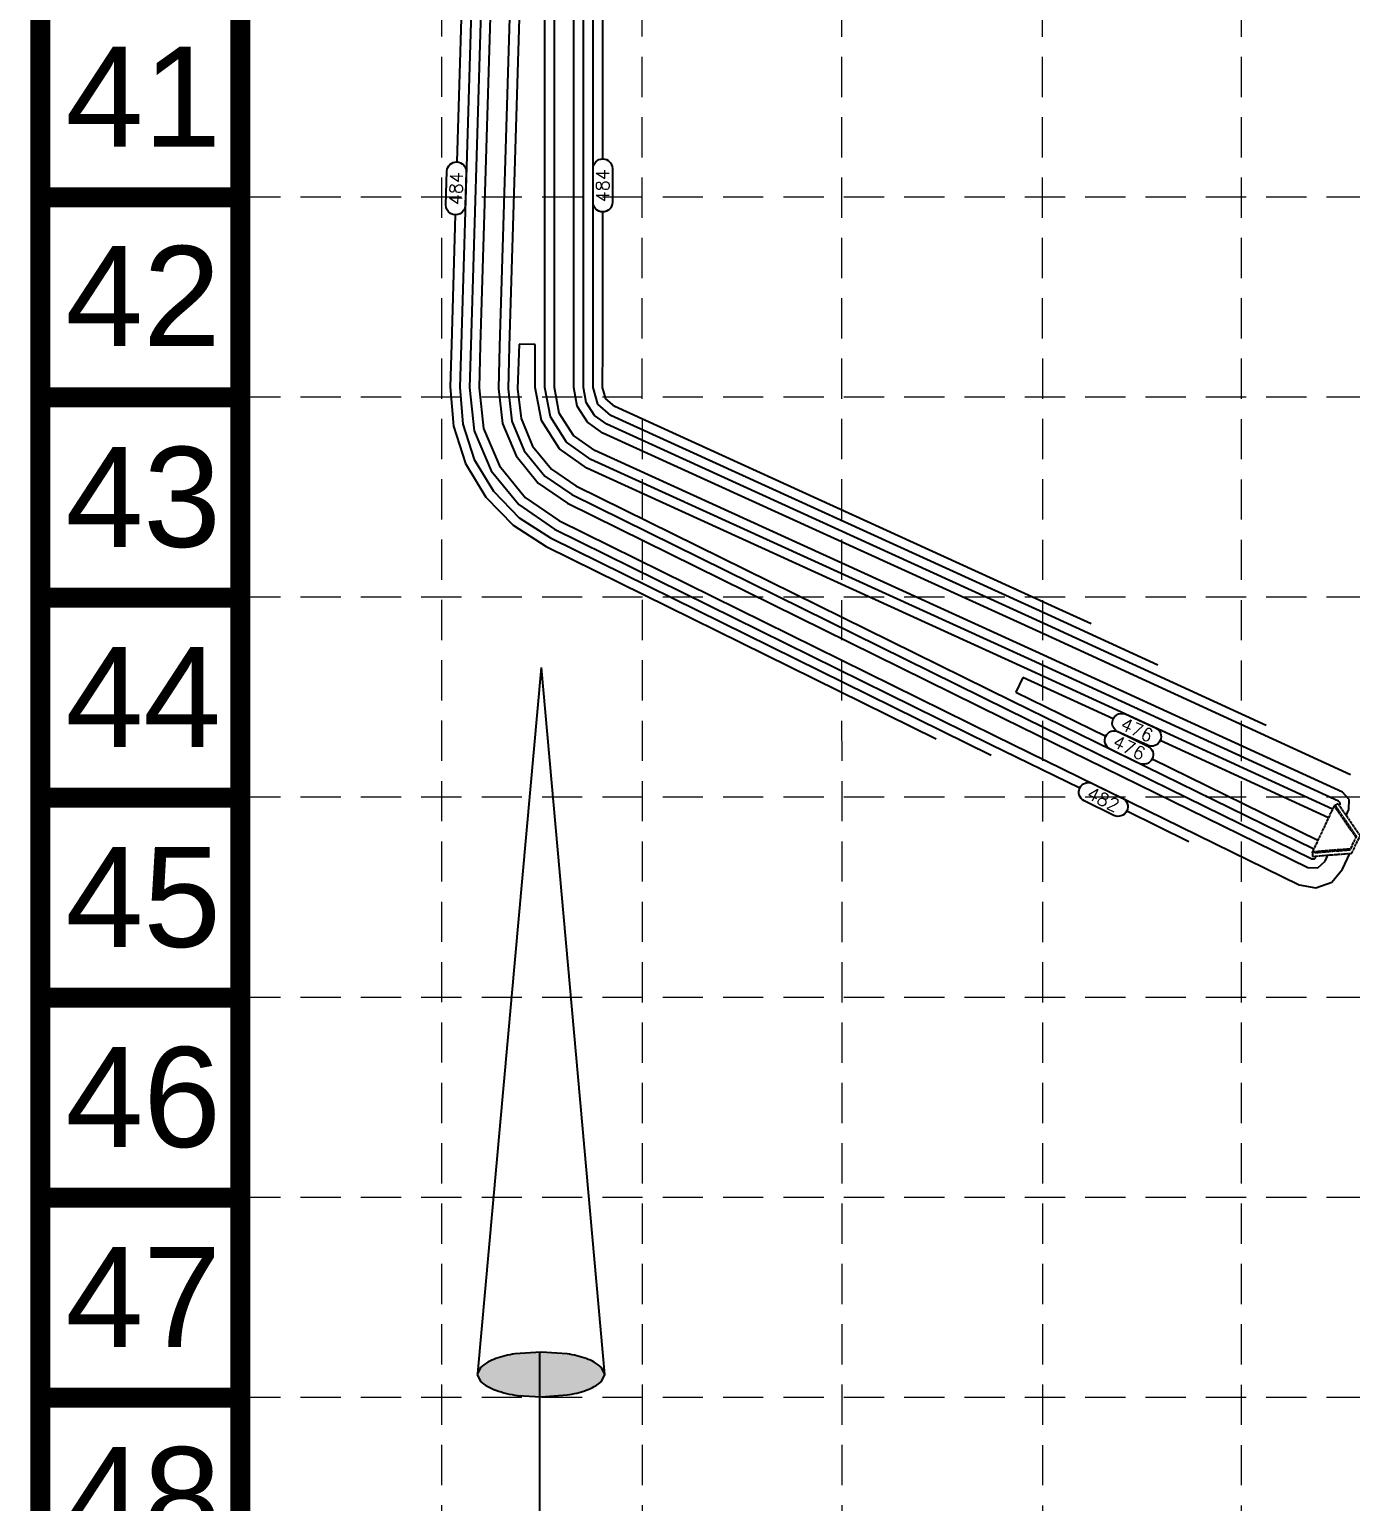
# Model space of a CAD drawing. Header units: inches. Extents: x 2412594 to 2415086, y 7034205 to 7038188.
# Drawn here: x 2412594.1 to 2413004.6, y 7035169.7 to 7035627 of the extents above; entities that cross this region are included whole.
import ezdxf
from ezdxf.enums import TextEntityAlignment as Align

# ---------------------------------------------------------------- set-up
doc = ezdxf.new("R2010")
doc.units = ezdxf.units.IN
doc.header["$MEASUREMENT"] = 0
doc.linetypes.add('2752-06.112 Base Storm$0$CNTRLN', pattern=[1.125, 0.75, -0.125, 0.125, -0.125])
doc.linetypes.add('HIDDEN', pattern=[0.375, 0.25, -0.125])
for name, color, linetype in [('BASE', 7, 'Continuous'), ('GRID', 254, 'HIDDEN'), ('NARROW', 7, 'Continuous'), ('P-CNTR-1', 1, 'Continuous'), ('STORM', 5, '2752-06.112 Base Storm$0$CNTRLN')]:
    doc.layers.add(name, color=color, linetype=linetype)
doc.styles.get("Standard").update_dxf_attribs({"font": 'ARIAL.TTF'})

# ---------------------------------------------------------------- blocks, each defined once
blk = doc.blocks.new('North Arrow')
at = {"layer": 'NARROW'}
for p, q in [((0, 0), (22.36344290151465, 2.002084736559482)), ((0, 0), (22.3340256442134, -2.022002755547874)), ((21.65859055236069, -0.04755806894536363), (21.65587945617517, -0.04755806894536363)), ((31.2002493849468, -0.04755806894536363), (21.65859055236069, -0.04755806894536363))]:
    blk.add_line(p, q, dxfattribs=at)
blk.add_lwpolyline([(22.36469003275943, -2.029144276148145), (22.58571216360451, -1.926685835660464, 0.09157658552841703), (22.86600292222374, -1.437143250313966, 0.04830551554414139), (23.03449076013294, -0.7510674610057322), (23.07365352004581, -0.007926344824227272), (23.0138871940153, 0.8191116749912908, 0.04830551554426889), (22.86600292222374, 1.421290560665511, 0.0915765855283463), (22.58571216360451, 1.91083314601201), (22.36469003275943, 2.01329158649969), (22.14366790191434, 1.91083314601201, 0.09157658552851158), (21.86337714329511, 1.421290560665511, 0.04830551554418233), (21.71549287155813, 0.8191116749912908), (21.65572654552761, -0.007926344824227272), (21.71549287155813, -0.8349643646397453, 0.04830551554422624), (21.86337714329511, -1.437143250313966, 0.09157658552816902), (22.14366790191434, -1.926685835660464)], format="xyb", close=True, dxfattribs=at)
for points in [[(23.01902749208239, 0.7489697719211108), (21.85494459723486, 1.41965102062386), (22.86773874044229, 1.437300527177285), (22.14491470462235, 1.910307302568981)], [(22.86773874044229, 1.437300527177285), (22.14491470462235, 1.910307302568981), (22.58617356370451, 1.910307302568981), (22.35503797086494, 2.002084736559482)], [(23.06525461068304, -0.04525802260104683), (21.71626324154204, 0.8195677980802429), (23.01902749208239, 0.7489697719211108), (21.85494459723486, 1.41965102062386)], [(23.02743242273209, -0.7618279882990464), (21.67003612299595, -0.04525802260104683), (23.06525461068304, -0.04525802260104683), (21.71626324154204, 0.8195677980802429)], [(22.86773874044229, -1.439569039612252), (21.72466817219174, -0.8747848301754857), (23.02743242273209, -0.7618279882990464), (21.67003612299595, -0.04525802260104683)], [(22.5777686330548, -1.930225321557373), (21.86334952788457, -1.446628842222708), (22.86773874044229, -1.439569039612252), (21.72466817219174, -0.8747848301754857)], [(22.36344290151465, -2.014942952937417), (22.14491470462235, -1.930225321557373), (22.5777686330548, -1.930225321557373), (21.86334952788457, -1.446628842222708)]]:
    blk.add_solid(points, dxfattribs=at)

msp = doc.modelspace()

# ---------------------------------------------------------------- linework, layer by layer
at = {"layer": 'BASE', "const_width": 6.214654172077632}
for points in [[(2415083.349933936, 7034207.820785789), (2415083.349933936, 7038185.199455918), (2412597.488265105, 7038185.199455918), (2412597.488265105, 7034207.820785789)], [(2415021.203392216, 7034269.967327509), (2415021.203392216, 7038123.052914198), (2412659.634806826, 7038123.052914198), (2412659.634806826, 7034269.967327509)]]:
    msp.add_lwpolyline(points, close=True, dxfattribs=at)
for points in [[(2412659.387976829, 7035574.863398788), (2412597.241435108, 7035574.863398788)], [(2412659.387976829, 7035512.716857066), (2412597.241435108, 7035512.716857066)], [(2412659.387976829, 7035450.570315346), (2412597.241435108, 7035450.570315346)], [(2412659.387976829, 7035388.423773625), (2412597.241435108, 7035388.423773625)], [(2412659.387976829, 7035326.277231905), (2412597.241435108, 7035326.277231905)], [(2412659.387976829, 7035264.130690183), (2412597.241435108, 7035264.130690183)], [(2412659.387976829, 7035201.984148463), (2412597.241435108, 7035201.984148463)]]:
    msp.add_lwpolyline(points, dxfattribs=at)
at = {"layer": 'GRID', "color": 252, "linetype": 'HIDDEN', "lineweight": 0, "ltscale": 50}
for p, q in [((2412722.348651792, 7034518.562239076), (2412722.012322729, 7038120.717931996)), ((2412784.758820191, 7034518.552426892), (2412783.986123521, 7038120.689945179)), ((2412846.719363884, 7034518.542685399), (2412846.14669378, 7038120.526176102)), ((2412909.19693964, 7034518.532862618), (2412908.212558972, 7038120.430005773)), ((2412970.776981744, 7034518.523180948), (2412970.51457153, 7038120.910646903)), ((2412659.634806826, 7035575.044703646), (2415021.203392216, 7035575.044703646)), ((2412659.634806826, 7035512.898161924), (2415021.203392216, 7035512.898161924)), ((2412659.634806826, 7035450.751620204), (2415021.203392216, 7035450.751620204)), ((2412659.634806826, 7035388.605078483), (2415021.203392216, 7035388.605078483)), ((2412659.634806826, 7035326.458536763), (2415021.203392216, 7035326.458536763)), ((2412659.634806826, 7035264.311995042), (2415021.203392216, 7035264.311995042)), ((2412659.634806826, 7035202.165453321), (2415021.203392216, 7035202.165453321))]:
    msp.add_line(p, q, dxfattribs=at)
at = {"layer": 'P-CNTR-1', "color": 35, "extrusion": (0.9995425566389771, -0.03024363515877675, 0), "elevation": 2198841.554803785}
msp.add_lwpolyline([(7105481.087371933, 484.0000000000003), (7105337.157668916, 484.0000000000003)], dxfattribs=at)
at = {"layer": 'P-CNTR-1', "color": 35, "extrusion": (0.9995425566387398, -0.03024363516662369, 0), "elevation": 2198844.554748006}
msp.add_lwpolyline([(7105481.08739424, 483.0000000000005), (7105280.362328717, 483.0000000000005)], dxfattribs=at)
at = {"layer": 'P-CNTR-1', "color": 35}
for points, elevation in [([(2412737.28422231, 7035729.589014471), (2412731.213586061, 7035528.956410561)], 482), ([(2412763.229221031, 7035528.423850443), (2412763.27882691, 7035729.147625876)], 481), ([(2412766.229220779, 7035528.422462806), (2412766.278826817, 7035729.146879427)], 482), ([(2412772.243655265, 7035586.829007449), (2412772.278826632, 7035729.14538653)], 484), ([(2412726.435709345, 7035569.437949317), (2412725.216291615, 7035529.136579823)], 484), ([(2412740.20952773, 7035528.686156633), (2412739.817170193, 7035515.531963693)], 479), ([(2412743.208174953, 7035528.596071972), (2412742.815836557, 7035515.442520779)], 478), ([(2412751.220673584, 7035515.796079397), (2412751.229755727, 7035529.218108831)], 477), ([(2412733.819837464, 7035515.710849521), (2412735.248230601, 7035503.123988695)], 481), ([(2412739.817170193, 7035515.531963693), (2412741.052970997, 7035504.642207697)], 479), ([(2412745.814502922, 7035515.353077864), (2412746.857711393, 7035506.1604267)], 477), ([(2412755.973399841, 7035506.67737107), (2412754.220672898, 7035515.794049419)], 478), ([(2412764.329538903, 7035510.02026502), (2412763.220670837, 7035515.787959487)], 481), ([(2412767.114918591, 7035511.134563004), (2412766.22067015, 7035515.785929509)], 482), ([(2412763.163080566, 7035500.9379465), (2412758.758779528, 7035507.791669053)], 479), ([(2412767.504732674, 7035505.079209226), (2412764.329538903, 7035510.02026502)], 481), ([(2412769.675558729, 7035507.14984059), (2412767.114918591, 7035511.134563004)], 482), ([(2412773.534925404, 7035504.40390186), (2412769.675558729, 7035507.14984059)], 482), ([(2412774.779503456, 7035507.133558518), (2412770.72858955, 7035510.641646759)], 483), ([(2412912.774029179, 7035447.512522457), (2412776.024081509, 7035509.863215176)], 484), ([(2412725.852618211, 7035503.82398261), (2412729.608118162, 7035492.217803677)], 484), ([(2412732.345860403, 7035502.364879194), (2412737.594443558, 7035489.903443431)], 482), ([(2412735.248230601, 7035503.123988695), (2412740.165324294, 7035491.44959098)], 481), ([(2412746.857711393, 7035506.1604267), (2412750.448847236, 7035497.634181177)], 477), ([(2412772.290347352, 7035501.674245202), (2412767.504732674, 7035505.079209226)], 481), ([(2412910.405013984, 7035441.998431285), (2412773.534925404, 7035504.40390186)], 482), ([(2412769.801191247, 7035496.214931886), (2412763.163080566, 7035500.9379465)], 479), ([(2412745.307085765, 7035494.541886078), (2412752.234782706, 7035486.049477448)], 479), ([(2412906.662360809, 7035433.813527907), (2412769.801191247, 7035496.214931886)], 479), ([(2412737.594443558, 7035489.903443431), (2412746.141602121, 7035479.425796418)], 482), ([(2412756.296903095, 7035490.465264801), (2412763.927982315, 7035485.234610034)], 477), ([(2412904.167258692, 7035428.356925656), (2412767.312035142, 7035490.755618569)], 477), ([(2412752.234782706, 7035486.049477448), (2412761.274676551, 7035479.853163339)], 479), ([(2412738.272939806, 7035483.593204674), (2412746.288365291, 7035475.326441382)], 483), ([(2412748.172662316, 7035481.633690095), (2412758.621370786, 7035474.471716644)], 481), ([(2412757.294717904, 7035471.780993297), (2412892.83267994, 7035404.954417407)], 482), ([(2412754.64141214, 7035466.399546602), (2412875.827329914, 7035406.649202054)], 484), ([(2412923.985084333, 7035442.371683323), (2412912.774029179, 7035447.512522457)], 484), ([(2413002.075816841, 7035390.058778059), (2412906.662360809, 7035433.813527907)], 479), ([(2412900.633281906, 7035421.176924044), (2412928.508444413, 7035407.508561083)], 476), ([(2412892.83267994, 7035404.954417407), (2412920.438513539, 7035391.418117722)], 482), ([(2412997.725313076, 7035382.152623106), (2412945.451359036, 7035406.124438799)], 476), ([(2413004.158440841, 7035387.814839495), (2413002.075816841, 7035390.058778059)], 479), ([(2413001.317435092, 7035386.00601886), (2413001.345951748, 7035386.770854292)], 478), ([(2412996.654351266, 7035368.640501517), (2412997.523497224, 7035370.535797914)], 479), ([(2412992.578169581, 7035369.409994038), (2412993.354246359, 7035369.365934628)], 478), ([(2412998.735539429, 7035362.103310136), (2413002.108229497, 7035366.139459329)], 481)]:
    msp.add_lwpolyline(points, dxfattribs=dict(at, elevation=elevation))
at = {"layer": 'P-CNTR-1', "color": 35, "extrusion": (0.9995426074806151, -0.03024195481203864, 0), "elevation": 2198871.499599124}
msp.add_lwpolyline([(7105477.43584975, 478.0000000000005), (7105276.66899689, 478.0000000000005)], dxfattribs=at)
at = {"layer": 'P-CNTR-1', "color": 35, "extrusion": (0.9999999694621396, -0.0002471350235242347, 0), "elevation": 2411018.430057873}
msp.add_lwpolyline([(7036124.488590337, 479), (7036325.21108952, 479)], dxfattribs=at)
at = {"layer": 'P-CNTR-1', "color": 35, "linetype": 'Continuous', "elevation": 484}
for points in [[(2412723.52781258, 7035572.527307892), (2412723.844650663, 7035582.998706104)], [(2412729.841906003, 7035582.817244293), (2412729.52506792, 7035572.345846081)]]:
    msp.add_lwpolyline(points, dxfattribs=at)
at = {"layer": 'P-CNTR-1', "color": 35, "linetype": 'Continuous', "extrusion": (0.9999999694621318, -0.0002471350556739602, 0)}
for points, elevation in [([(7036169.418567913, 484.0000000000005), (7036179.894758389, 484.0000000000005)], 2411030.429831659), ([(7036179.89475839, 484.0000000000005), (7036169.418567913, 484.0000000000005)], 2411036.42983166)]:
    msp.add_lwpolyline(points, dxfattribs=dict(at, elevation=elevation))
at = {"layer": 'P-CNTR-1', "color": 35, "extrusion": (0.9999999694621321, -0.0002471350539352767, 0), "elevation": 2411033.429843893}
msp.add_lwpolyline([(7036124.485432432, 484), (7036166.418563721, 484)], dxfattribs=at)
at = {"layer": 'P-CNTR-1', "color": 35, "extrusion": (0.9995554548037571, -0.02981430482259525, 0), "elevation": 2201893.240620618}
msp.add_lwpolyline([(7104335.25095081, 484.0000000000005), (7104322.08769759, 484.0000000000005)], dxfattribs=at)
at = {"layer": 'P-CNTR-1', "color": 35, "extrusion": (0.9995554548070485, -0.02981430471224306, 0), "elevation": 2201914.241404944}
msp.add_lwpolyline([(7104336.034921245, 477.0000000000005), (7104322.087454496, 477.0000000000005)], dxfattribs=at)
at = {"layer": 'P-CNTR-1', "color": 35, "extrusion": (-0.01524710059131916, -0.9998837562054692, 0), "elevation": -7071498.8421979}
msp.add_lwpolyline([(2305199.34069585, 477), (2305194.340695851, 477)], dxfattribs=at)
at = {"layer": 'P-CNTR-1', "color": 35, "extrusion": (0.9999997710661184, -0.0006766592279873713, 0), "elevation": 2407993.021626013}
msp.add_lwpolyline([(7037146.795789763, 478), (7037159.429756592, 478)], dxfattribs=at)
at = {"layer": 'P-CNTR-1', "color": 35, "extrusion": (0.9999997710661034, -0.0006766592502933808, 0), "elevation": 2407996.021469044}
msp.add_lwpolyline([(7037146.795843477, 479.0000000000005), (7037159.430452645, 479.0000000000005)], dxfattribs=at)
at = {"layer": 'P-CNTR-1', "color": 35, "extrusion": (0.9999997710661229, -0.0006766592212938489, 0), "elevation": 2408002.021673116}
msp.add_lwpolyline([(7037146.795773647, 481), (7037159.431667494, 481)], dxfattribs=at)
at = {"layer": 'P-CNTR-1', "color": 35, "extrusion": (0.9999997710661078, -0.0006766592435967973, 0), "elevation": 2408005.021516168}
msp.add_lwpolyline([(7037146.795827352, 482), (7037159.432363541, 482)], dxfattribs=at)
at = {"layer": 'P-CNTR-1', "color": 35, "extrusion": (0.9999997710661405, -0.0006766591956413538, 0), "elevation": 2408008.021853639}
msp.add_lwpolyline([(7037146.795711876, 483.0000000000003), (7037159.432890343, 483.0000000000003)], dxfattribs=at)
at = {"layer": 'P-CNTR-1', "color": 35, "extrusion": (0.9999997710661253, -0.0006766592179433386, 0), "elevation": 2408011.021696696}
msp.add_lwpolyline([(7037146.795765577, 484.0000000000005), (7037159.433586385, 484.0000000000005)], dxfattribs=at)
at = {"layer": 'P-CNTR-1', "color": 35, "extrusion": (0.9936223532395018, 0.1127591199983177, 0), "elevation": 3190661.84664074}
msp.add_lwpolyline([(6718588.361552195, 482.0000000000005), (6718574.839902649, 482.0000000000005)], dxfattribs=at)
at = {"layer": 'P-CNTR-1', "color": 35, "extrusion": (0.9936223532381712, 0.1127591200100422, 0), "elevation": 3190673.724545717}
msp.add_lwpolyline([(6718586.653516709, 478), (6718576.547862839, 478)], dxfattribs=at)
at = {"layer": 'P-CNTR-1', "color": 35, "extrusion": (0.9820160427973785, 0.1887974885653335, 0), "elevation": 3697648.119041941}
msp.add_lwpolyline([(6453457.589701769, 477), (6453468.010108222, 477)], dxfattribs=at)
at = {"layer": 'P-CNTR-1', "color": 35, "extrusion": (-0.6546423555716604, -0.7559387450657545, 0), "elevation": -6897919.876768162}
msp.add_lwpolyline([(-2781831.869733917, 484), (-2781835.536271655, 484)], dxfattribs=at)
at = {"layer": 'P-CNTR-1', "color": 35, "extrusion": (-0.4148575706756358, -0.9098863643626659, 0), "elevation": -7402469.890813408}
msp.add_lwpolyline([(-723232.231857555, 483), (-723382.5257508606, 483)], dxfattribs=at)
at = {"layer": 'P-CNTR-1', "color": 35, "extrusion": (0.9215913873486683, 0.3881614545067001, 0), "elevation": 4954473.089428609}
msp.add_lwpolyline([(5547327.407440939, 479.0000000000005), (5547316.447788149, 479.0000000000005)], dxfattribs=at)
at = {"layer": 'P-CNTR-1', "color": 35, "extrusion": (0.9215913873410945, 0.3881614545246824, 0), "elevation": 4954476.058993276}
msp.add_lwpolyline([(5547326.980344809, 478.0000000000005), (5547316.874690939, 478.0000000000005)], dxfattribs=at)
at = {"layer": 'P-CNTR-1', "color": 35, "extrusion": (0.8412713409468785, 0.5406131064832234, 0), "elevation": 5833269.57365671}
msp.add_lwpolyline([(4614393.351112195, 478), (4614402.634747037, 478)], dxfattribs=at)
at = {"layer": 'P-CNTR-1', "color": 35, "extrusion": (0.8569602451648332, 0.5153825163963454, 0), "elevation": 5693586.020228099}
msp.add_lwpolyline([(4785658.136990061, 483), (4785646.62237235, 483)], dxfattribs=at)
at = {"layer": 'P-CNTR-1', "color": 35, "extrusion": (0.7748793500962351, 0.6321091620870849, 0), "elevation": 6316790.044698655}
msp.add_lwpolyline([(3926540.596831306, 478.0000000000005), (3926530.491177435, 478.0000000000005)], dxfattribs=at)
at = {"layer": 'P-CNTR-1', "color": 35, "extrusion": (-0.5797341236975861, -0.8148057104737251, 0), "elevation": -7131321.586991987}
msp.add_lwpolyline([(-2112777.484100426, 477), (-2112787.90450688, 477)], dxfattribs=at)
at = {"layer": 'P-CNTR-1', "color": 35, "extrusion": (-0.4148593507734061, -0.9098855527349955, 0), "elevation": -7402453.475576151}
msp.add_lwpolyline([(-723246.5953767896, 478.0000000000005), (-723397.0079161953, 478.0000000000005)], dxfattribs=at)
at = {"layer": 'P-CNTR-1', "color": 35, "extrusion": (-0.5653750377041029, -0.8248339631350567, 0), "elevation": -7167220.695939245}
msp.add_lwpolyline([(-1987567.775611759, 478), (-1987557.669957888, 478)], dxfattribs=at)
at = {"layer": 'P-CNTR-1', "color": 35, "extrusion": (0.7179364091217154, 0.696108692990841, 0), "elevation": 6629650.960009002}
msp.add_lwpolyline([(3371502.083653348, 484), (3371489.884998942, 484)], dxfattribs=at)
at = {"layer": 'P-CNTR-1', "color": 35, "extrusion": (-0.4168403642766365, -0.9089797086347533, 0), "elevation": -7400875.470043692}
msp.add_lwpolyline([(-739333.3078820445, 483), (-739369.7468129802, 483)], dxfattribs=at)
at = {"layer": 'P-CNTR-1', "color": 35, "extrusion": (-0.4168403642785105, -0.908979708633894, 0), "elevation": -7400869.470042167}
msp.add_lwpolyline([(-739264.6311334842, 481.0000000000005), (-739369.6053096885, 481.0000000000005)], dxfattribs=at)
at = {"layer": 'P-CNTR-1', "color": 35, "extrusion": (-0.416840364280153, -0.9089797086331408, 0), "elevation": -7400872.470040833}
msp.add_lwpolyline([(-739294.8516553743, 482.0000000000005), (-739369.6085904995, 482.0000000000005)], dxfattribs=at)
at = {"layer": 'P-CNTR-1', "color": 35, "extrusion": (-0.4168403642824713, -0.9089797086320776, 0), "elevation": -7400854.470038946}
msp.add_lwpolyline([(-739338.89370286, 476), (-739369.7468604869, 476)], dxfattribs=at)
at = {"layer": 'P-CNTR-1', "color": 35, "extrusion": (-0.4402650592570292, -0.8978678508541247, 0), "elevation": -7379188.332530802}
msp.add_lwpolyline([(-930984.1830611164, 478), (-930878.8698980408, 478)], dxfattribs=at)
at = {"layer": 'P-CNTR-1', "color": 35, "extrusion": (-0.440265016190159, -0.8978678719717502, 0), "elevation": -7379191.37717901}
msp.add_lwpolyline([(-930983.8225854598, 477.0000000000005), (-930879.365802573, 477.0000000000005)], dxfattribs=at)
at = {"layer": 'P-CNTR-1', "color": 35, "linetype": 'Continuous', "extrusion": (0.4168403643028031, 0.908979708622754, 0)}
for points, elevation in [([(739335.8938683984, 476.0000000000003), (739325.7986303037, 476.0000000000003)], 7400857.470022413), ([(739325.7986303037, 476.0000000000003), (739335.8938683989, 476.0000000000003)], 7400851.470022414)]:
    msp.add_lwpolyline(points, dxfattribs=dict(at, elevation=elevation))
at = {"layer": 'P-CNTR-1', "color": 35, "extrusion": (-0.05668070371334145, -0.9983923566547174, 0), "elevation": -7160826.398426511}
msp.add_lwpolyline([(2010342.491677629, 479), (2010345.600983398, 479)], dxfattribs=at)
at = {"layer": 'P-CNTR-1', "color": 35}
for points in [[(2412740.282850132, 7035729.498288606, 481), (2412734.212233284, 7035528.866325899, 481)], [(2412746.280105777, 7035729.316836878, 479), (2412740.20952773, 7035528.686156633, 479)], [(2412754.229221788, 7035528.428013355, 478), (2412754.279175827, 7035729.194860075, 478)], [(2412769.229220527, 7035528.421075105, 483), (2412769.278826725, 7035729.146132979, 483)], [(2412728.214938837, 7035529.046495161, 483), (2412727.822504735, 7035515.889735349, 483)], [(2412731.213586061, 7035528.956410561, 482), (2412730.8211711, 7035515.800292435, 482)], [(2412734.212233284, 7035528.866325899, 481), (2412733.819837464, 7035515.710849521, 481)], [(2412724.823838371, 7035515.979178264, 484), (2412725.852618211, 7035503.82398261, 484)], [(2412727.822504735, 7035515.889735349, 483), (2412728.793595986, 7035504.416139453, 483)], [(2412758.758779528, 7035507.791669053, 479), (2412757.220672211, 7035515.792019442, 479)], [(2412770.72858955, 7035510.641646759, 483), (2412769.220669464, 7035515.783899532, 483)], [(2412773.252403572, 7035512.263486078, 484), (2412772.220668777, 7035515.781869554, 484)], [(2412728.793595986, 7035504.416139453, 483), (2412732.338507155, 7035493.46077429, 483)], [(2412758.821428457, 7035496.796683774, 477), (2412753.188020153, 7035505.563073086, 477)], [(2412768.556613195, 7035493.485275228, 478), (2412760.992254512, 7035498.867315138, 478)], [(2412909.157462926, 7035439.270130159, 481), (2412772.290347352, 7035501.674245202, 481)], [(2412750.448847236, 7035497.634181177, 477), (2412756.296903095, 7035490.465264801, 477)], [(2412729.608118162, 7035492.217803677, 484), (2412735.895091367, 7035481.764041806, 484)], [(2412740.165324294, 7035491.44959098, 481), (2412748.172662316, 7035481.633690095, 481)], [(2412763.927982315, 7035485.234610034, 477), (2412899.347519066, 7035418.466423367, 477)], [(2412761.274676551, 7035479.853163339, 479), (2412896.694213301, 7035413.084976672, 479)], [(2412762.601329433, 7035482.543886687, 478), (2412898.020866184, 7035415.77570002, 478)], [(2412746.141602121, 7035479.425796418, 482), (2412757.294717904, 7035471.780993297, 482)], [(2412746.288365291, 7035475.326441382, 483), (2412755.968065022, 7035469.090269949, 483)], [(2412744.386680742, 7035473.006183665, 484), (2412754.64141214, 7035466.399546602, 484)], [(2412758.621370786, 7035474.471716644, 481), (2412894.156402593, 7035407.646585495, 481)], [(2412755.968065022, 7035469.090269949, 483), (2412892.954689496, 7035401.549435494, 483)], [(2413000.825295748, 7035387.331838933, 478), (2412905.41480975, 7035431.085226782, 478)], [(2412902.776219972, 7035425.694425173, 476), (2412900.633281906, 7035421.176924044, 476)], [(2412999.011183944, 7035384.863351515, 477), (2412904.167258692, 7035428.356925656, 477)], [(2412896.694213301, 7035413.084976672, 479), (2412991.257381032, 7035366.716387236, 479)], [(2412894.156402593, 7035407.646585495, 481), (2412988.615803917, 7035361.329173639, 481)], [(2412942.959858686, 7035400.422425692, 476), (2412994.421779296, 7035375.188484566, 476)], [(2412935.060950468, 7035384.248122739, 482), (2412954.354445457, 7035374.7877118, 482)], [(2413001.345951748, 7035386.770854292, 478), (2413000.825295748, 7035387.331838933, 478)], [(2413003.175543072, 7035382.860887871, 479), (2413004.044374218, 7035384.755497767, 479)], [(2413004.044374218, 7035384.755497767, 479), (2413004.158440841, 7035387.814839495, 479)], [(2412993.354246359, 7035369.365934628, 478), (2412993.927412139, 7035369.891022608, 478)], [(2413002.108229497, 7035366.139459329, 481), (2413004.378445395, 7035371.089988011, 481)], [(2412994.361688146, 7035366.540149597, 479), (2412996.654351266, 7035368.640501517, 479)], [(2412988.615803917, 7035361.329173639, 481), (2412993.781180913, 7035360.336994679, 481)], [(2412993.781180913, 7035360.336994679, 481), (2412998.735539429, 7035362.103310136, 481)]]:
    msp.add_polyline3d(points, dxfattribs=at)
at = {"layer": 'P-CNTR-1', "color": 35, "linetype": 'Continuous'}
for points in [[(2412932.522839764, 7035408.881379336, 476), (2412941.587040434, 7035404.436821043, 476)], [(2412938.945463335, 7035399.049607437, 476), (2412929.881262665, 7035403.494165731, 476)], [(2412924.45290889, 7035392.790935975, 482), (2412933.688132214, 7035388.262518091, 482)], [(2412931.046555115, 7035382.875304486, 482), (2412921.811331791, 7035387.403722369, 482)]]:
    msp.add_polyline3d(points, dxfattribs=at)
at = {"layer": 'P-CNTR-1', "color": 35, "linetype": 'Continuous', "extrusion": (0, 0, -1)}
for centre, radius, start, end in [((-2412726.843278333, 7035582.9079752, -484), 3.000000000165795, 1.733096925319617, 181.7330969253196), ((-2412772.24291386, 7035583.829007539, -484), 3.000000000344284, 0.01415983606999028, 180.0141597827092), ((-2412726.52644025, 7035572.436576986, -484), 3.000000000165795, 181.7330969253196, 1.733096925319617), ((-2412772.240324826, 7035573.352817385, -484), 3.000000000344284, 180.01415983607, 0.01415978270913901), ((-2412933.548053328, 7035411.583062617, -476), 2.999999999559831, 294.6352665461375, 114.6352665461375), ((-2412931.202051216, 7035406.187772531, -476), 2.999999998450727, 296.1206532219816, 116.120653198026), ((-2412942.72441991, 7035407.374959892, -476), 2.999999999683809, 114.6352665946415, 294.6352665946415), ((-2412940.266251883, 7035401.74321424, -476), 3.000000000328151, 116.1206532219816, 296.120653198026), ((-2412923.132120343, 7035390.09732917, -482), 2.999999999696959, 296.1206532219816, 116.120653198026), ((-2412932.367343664, 7035385.568911288, -482), 3.000000000549317, 116.120653198026, 296.1206531740705)]:
    msp.add_arc(centre, radius, start, end, dxfattribs=at)
at = {"layer": 'STORM', "color": 5}
for p, q in [((2413006.204642009, 7035376.078343993), (2412999.47060666, 7035385.831854839)), ((2413004.490291557, 7035372.464343091), (2412992.676485713, 7035371.509252831))]:
    msp.add_line(p, q, dxfattribs=at)
for points in [[(2412992.676485712, 7035371.509252832), (2412992.786148041, 7035370.152805666), (2413004.967754151, 7035371.137630833), (2413007.534179868, 7035376.547881022), (2413000.5904932, 7035386.605048787), (2412999.47060666, 7035385.831854839), (2412992.676485711, 7035371.50925283)], [(2412999.767575326, 7035386.036888447), (2413006.383234467, 7035376.454832537), (2413004.311699099, 7035372.087854546), (2412992.705565691, 7035371.149553622)]]:
    msp.add_lwpolyline(points, dxfattribs=at)

# ---------------------------------------------------------------- block references
at = {"layer": 'BASE', "xscale": 9.817499999888241, "yscale": 9.817499999888241, "zscale": 9.81749999994372, "rotation": 270}
msp.add_blockref('North Arrow', (2412753.14808856, 7035428.774091555), dxfattribs=at)

# ---------------------------------------------------------------- texts
at = {"layer": 'BASE'}
for s, p in [('41', (2412629.504893328, 7035606.127333093)), ('42', (2412629.43159205, 7035544.24457721)), ('43', (2412629.504936702, 7035481.834261249)), ('44', (2412629.504980075, 7035419.687715523)), ('45', (2412629.504980075, 7035357.541189404)), ('46', (2412629.504980075, 7035295.394682893)), ('47', (2412629.505023449, 7035233.24811756)), ('48', (2412629.505066822, 7035171.101571834))]:
    msp.add_text(s, height=31.07327086038816, dxfattribs=at).set_placement(p, align=Align.MIDDLE_CENTER)
at = {"layer": 'P-CNTR-1', "color": 35, "char_height": 4, "attachment_point": 1}
for s, insert, width, rotation in [('\\Fsimplex.shx;\\W1.0000000000;\\T1.0000000000;\\o\\l484', (2412724.527355137, 7035572.497064257, 484), 15.04761904761905, 88.2669030755566), ('\\Fsimplex.shx;\\W1.0000000000;\\T1.0000000000;\\o\\l484', (2412770.240324887, 7035573.353311654, 484), 15.04761904761905, 89.98584020450784), ('\\Fsimplex.shx;\\W1.0000000000;\\T1.0000000000;\\o\\l476', (2412934.381734057, 7035413.401022034, 476), 15.04761904761905, 335.36473343445), ('\\Fsimplex.shx;\\W1.0000000000;\\T1.0000000000;\\o\\l482', (2412924.01264604, 7035391.89306704, 482), 15.04761904761904, 333.8793468105861)]:
    msp.add_mtext(s, dxfattribs=dict(at, insert=insert, width=width, rotation=rotation))
at = {"layer": 'P-CNTR-1', "color": 35, "linetype": 'Continuous', "insert": (2412932.082576914, 7035407.983510402, 476), "char_height": 4, "width": 15.04761904761905, "attachment_point": 1, "rotation": 333.87934681042407}
msp.add_mtext('\\Fsimplex.shx;\\W1.0000000000;\\T1.0000000000;\\o\\l476', dxfattribs=at)

doc.saveas('drawing.dxf')
